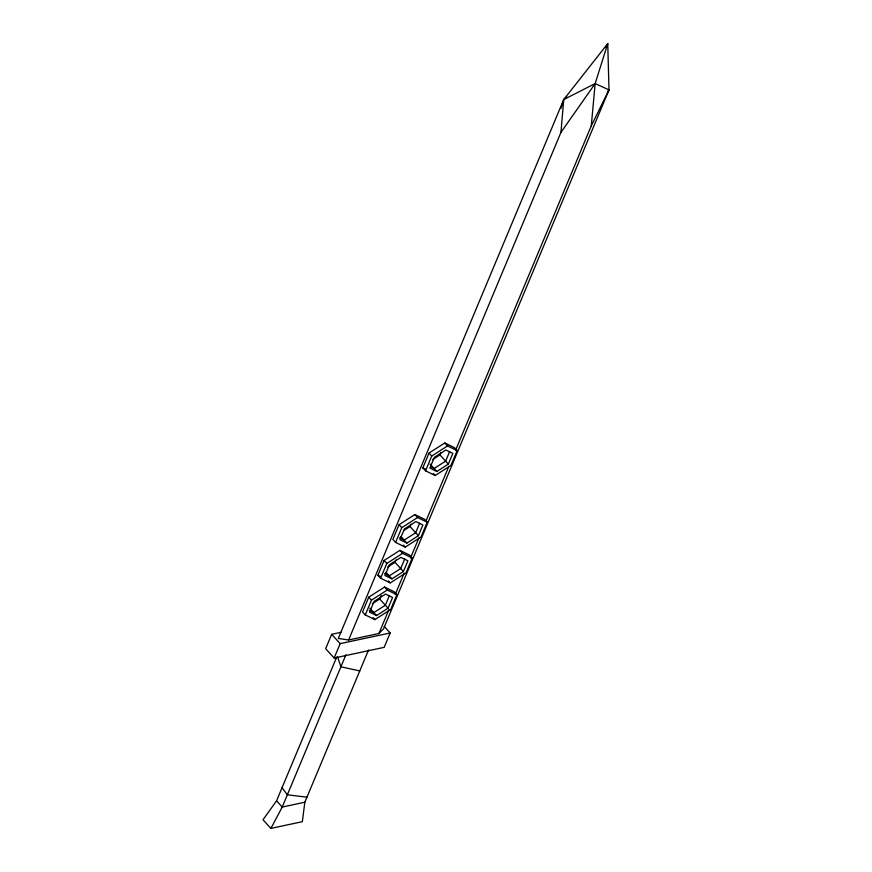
<?xml version="1.0" encoding="UTF-8"?>
<svg xmlns="http://www.w3.org/2000/svg" width="872" height="872" viewBox="0 0 872 872"><rect width="100%" height="100%" fill="white"/><g stroke="black" fill="none" stroke-linecap="round" stroke-linejoin="round"><path stroke-width="1.31" d="M348.604 639.983L560.958 132.348L563.748 99.539L607.751 43.6L608.994 89.881L383.549 628.81L378.917 633.508L348.604 639.983L338.303 638.468L563.748 99.539L566.833 96.879M455.664 450.061L591.271 125.884L595.162 83.57L607.751 43.6L605.866 47.088M368.54 649.956L304.84 802.229L302.333 821.686L270.887 828.4L263.006 819.767L276.555 800.845L336.69 657.074M560.925 108.401L563.748 99.539L595.162 83.57L608.994 89.881L591.271 125.884M340.887 632.353L331.676 634.315L325.659 648.714L334.161 658.033L384.16 647.351L390.187 632.963L384.236 626.434M334.161 658.033L340.178 643.634L390.187 632.963M368.747 597.167L362.556 611.948L365.27 614.923L374.895 619.6L390.7 609.495L396.88 594.704L394.166 591.739L384.552 587.052L368.747 597.167L371.461 600.132L365.27 614.923M377.914 575.258L384.094 560.467L399.899 550.363L409.513 555.039L412.227 558.015L406.047 572.795L390.242 582.91L380.617 578.223L377.914 575.258L380.312 576.425M399.071 524.672L392.88 539.452L395.594 542.428L405.218 547.104L421.023 536.999L427.204 522.219L424.49 519.243L414.876 514.567L399.071 524.672L401.785 527.647L395.594 542.428M422.833 467.861L429.024 453.069L444.829 442.965L454.443 447.641L457.157 450.617L450.966 465.397L435.161 475.513L425.547 470.826L422.833 467.861L425.242 469.027M345.933 654.752L282.223 807.058L270.887 828.4M380.617 578.223L386.808 563.443L402.613 553.339L412.227 558.015M425.547 470.826L431.727 456.045L447.532 445.941L457.157 450.617M372.377 603.697L379.68 599.031L381.184 595.445M387.724 567.007L395.038 562.331L396.03 559.944M403.747 530.536L410.004 526.535L411.006 524.148M432.654 459.609L439.957 454.933L440.96 452.546M389.348 595.696L385.348 605.244L373.87 612.58L369.216 610.313M404.695 558.996L400.706 568.544L389.217 575.891L384.563 573.623M419.672 523.2L415.672 532.748L404.194 540.084L399.54 537.828M449.625 451.598L445.625 461.146L434.147 468.493L430.648 466.793M388.062 608.209L392.553 597.473L385.566 594.072L374.088 601.418L369.597 612.155L376.584 615.556L388.062 608.209L379.68 599.031M403.409 571.52L407.9 560.783L400.913 557.382L389.435 564.718L384.944 575.466L391.931 578.855L403.409 571.52L395.038 562.331M418.386 535.724L422.876 524.977L415.89 521.576L404.412 528.923L399.921 539.659L406.908 543.06L418.386 535.724L410.004 526.535M448.339 464.122L452.83 453.386L445.843 449.985L434.365 457.32L429.874 468.068L436.861 471.458L448.339 464.122L439.957 454.933M378.917 633.508L388.912 609.637M395.212 594.562L404.15 573.198M410.461 558.124L418.865 538.013M426.223 520.421L448.829 466.389M560.958 132.348L595.162 83.57M607.315 92.007L608.994 89.881M401.785 527.647L417.59 517.532L427.204 522.219M371.461 600.132L387.255 590.028L396.88 594.704M304.84 802.229L282.223 807.058L276.555 800.845M306.955 797.182L287.346 794.795L282.038 787.743M359.755 670.96L340.908 666.764L337.627 657.041M444.829 442.965L447.532 445.941M429.024 453.069L431.727 456.045M430.103 464.057L436.861 471.458M433.362 473.529L435.161 475.513M414.876 514.567L417.59 517.532M400.957 536.542L406.908 543.06M403.409 545.12L405.218 547.104M399.899 550.363L402.613 553.339M384.094 560.467L386.808 563.443M385.98 572.337L391.931 578.855M388.432 580.926L390.242 582.91M384.552 587.052L387.255 590.028M369.826 608.144L376.584 615.556M373.085 617.616L374.895 619.6M331.676 634.315L340.178 643.634"/></g></svg>
